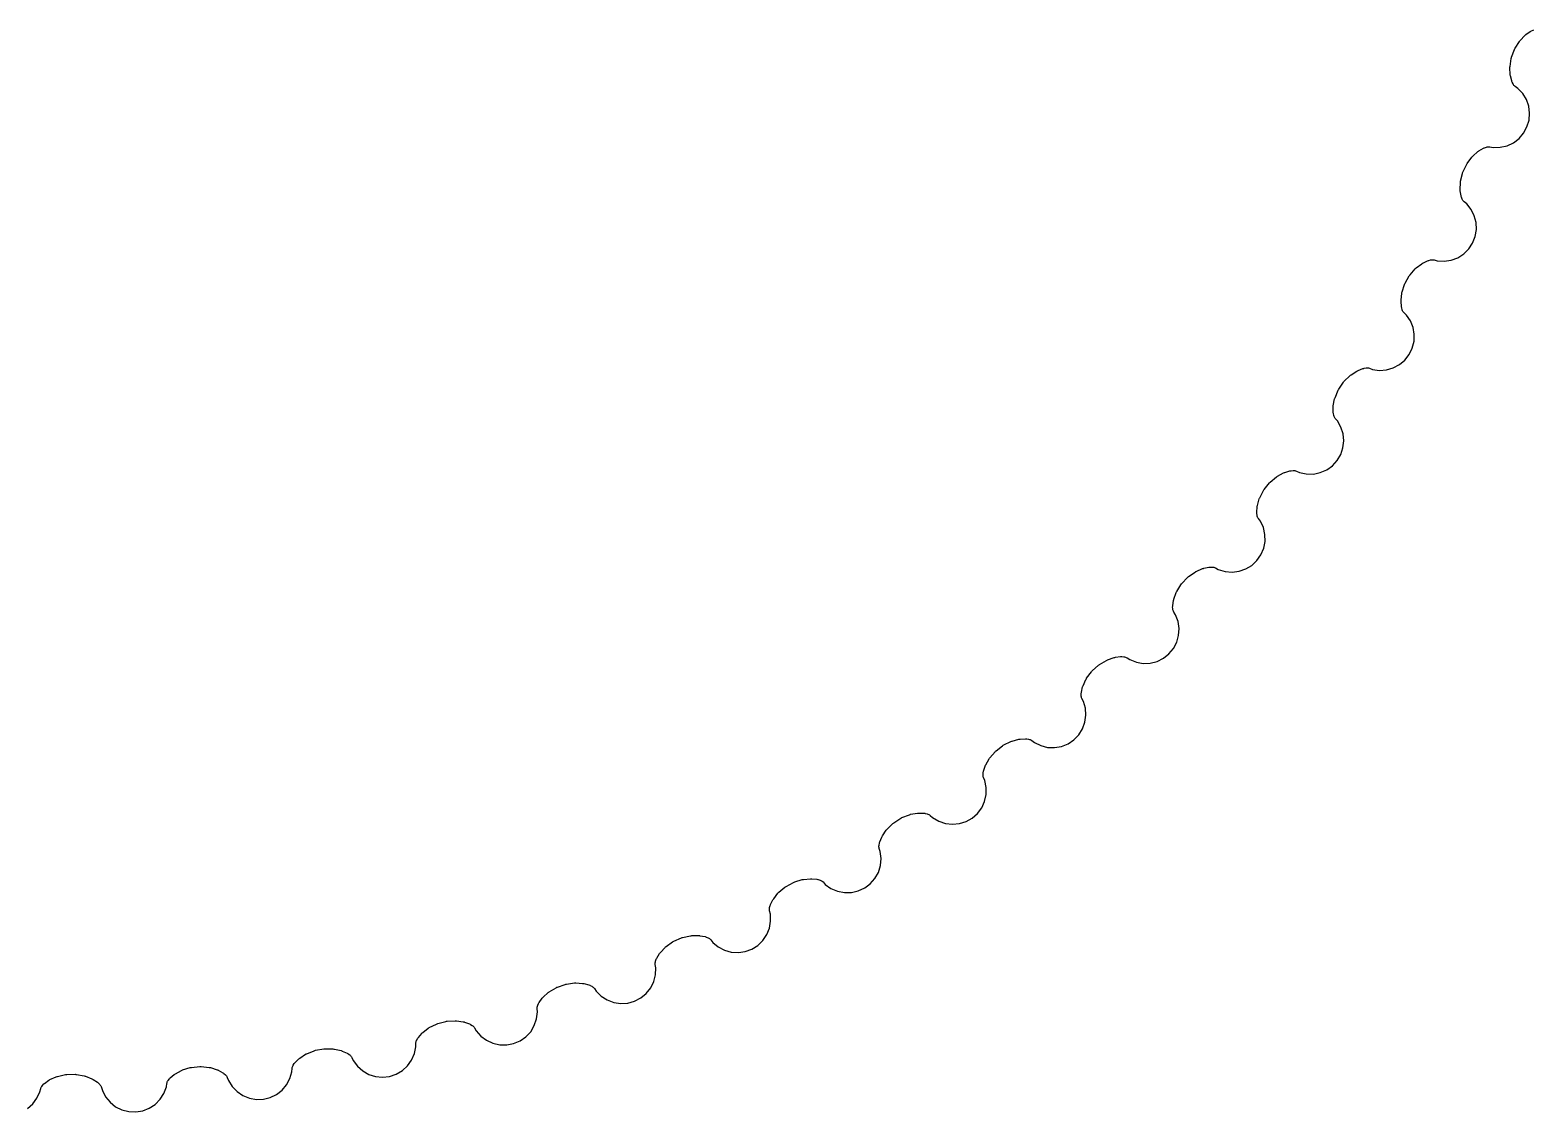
# Model space of a CAD drawing. Header units: metres. Extents: x -60 to 61, y -61 to 61.
# Drawn here: x -0.4 to 56.1, y -60.4 to -19.8 of the extents above; entities that cross this region are included whole.
import ezdxf

# ---------------------------------------------------------------- set-up
doc = ezdxf.new("R2010")
doc.units = ezdxf.units.M

msp = doc.modelspace()

# ---------------------------------------------------------------- linework, layer by layer
for p, q in [((55.346, -20.4794), (55.5049, -20.2262)), ((55.5049, -20.2262), (55.5233, -20.2007)), ((55.5233, -20.2007), (55.5359, -20.1864)), ((55.5359, -20.1864), (55.7149, -19.9991)), ((55.7149, -19.9991), (55.7379, -19.9778)), ((55.7379, -19.9778), (55.753, -19.9665)), ((55.753, -19.9665), (55.9127, -19.8556)), ((55.9127, -19.8556), (55.9395, -19.8394)), ((55.9395, -19.8394), (55.9553, -19.8318)), ((55.9553, -19.8318), (56.0218, -19.8028)), ((56.0218, -19.8028), (56.0513, -19.7921)), ((55.155, -21.1618), (55.2012, -20.8664)), ((55.2012, -20.8664), (55.208, -20.8357)), ((55.208, -20.8357), (55.2141, -20.8175)), ((55.2141, -20.8175), (55.3235, -20.5248)), ((55.3235, -20.5248), (55.3364, -20.4961)), ((55.3364, -20.4961), (55.346, -20.4794)), ((55.1523, -21.2121), (55.1528, -21.1807)), ((55.1644, -21.4709), (55.1523, -21.2121)), ((55.1528, -21.1807), (55.155, -21.1618)), ((55.166, -21.4897), (55.1644, -21.4709)), ((55.1718, -21.5205), (55.166, -21.4897)), ((55.2195, -21.709), (55.1718, -21.5205)), ((55.2244, -21.7258), (55.2195, -21.709)), ((55.236, -21.755), (55.2244, -21.7258)), ((55.2671, -21.8204), (55.236, -21.755)), ((55.2848, -21.8516), (55.2671, -21.8204)), ((55.3037, -21.8766), (55.2848, -21.8516)), ((55.3257, -21.899), (55.3037, -21.8766)), ((55.3503, -21.9185), (55.3257, -21.899)), ((55.4519, -21.989), (55.3503, -21.9185)), ((55.6328, -22.1815), (55.4519, -21.989)), ((55.7697, -22.4075), (55.6328, -22.1815)), ((55.8566, -22.6569), (55.7697, -22.4075)), ((55.8898, -22.919), (55.8566, -22.6569)), ((55.8678, -23.1823), (55.8898, -22.919)), ((55.4917, -23.8667), (55.6643, -23.6667)), ((55.6643, -23.6667), (55.7915, -23.4352)), ((55.7915, -23.4352), (55.8678, -23.1823)), ((53.9904, -24.333), (54.1584, -24.2351)), ((54.1584, -24.2351), (54.1864, -24.2211)), ((54.1864, -24.2211), (54.2028, -24.2148)), ((54.2028, -24.2148), (54.2713, -24.1911)), ((54.2713, -24.1911), (54.3016, -24.1828)), ((54.3016, -24.1828), (54.3327, -24.1783)), ((54.3327, -24.1783), (54.3641, -24.1777)), ((54.3641, -24.1777), (54.3996, -24.1819)), ((54.3996, -24.1819), (54.5211, -24.205)), ((54.5211, -24.205), (54.7851, -24.1994)), ((54.7851, -24.1994), (55.0424, -24.139)), ((55.0424, -24.139), (55.2813, -24.0265)), ((55.2813, -24.0265), (55.4917, -23.8667)), ((53.533, -24.8278), (53.5439, -24.812)), ((53.5439, -24.812), (53.7225, -24.5722)), ((53.7225, -24.5722), (53.7428, -24.5482)), ((53.7428, -24.5482), (53.7565, -24.5349)), ((53.7565, -24.5349), (53.9498, -24.3625)), ((53.9498, -24.3625), (53.9745, -24.3431)), ((53.9745, -24.3431), (53.9904, -24.333)), ((53.2993, -25.4769), (53.3689, -25.1862)), ((53.3689, -25.1862), (53.3781, -25.1562)), ((53.3781, -25.1562), (53.3856, -25.1384)), ((53.3856, -25.1384), (53.518, -24.8554)), ((53.518, -24.8554), (53.533, -24.8278)), ((53.2842, -25.7858), (53.2926, -25.5269)), ((53.2843, -25.8047), (53.2842, -25.7858)), ((53.2876, -25.8359), (53.2843, -25.8047)), ((53.3201, -26.0276), (53.2876, -25.8359)), ((53.2926, -25.5269), (53.2956, -25.4957)), ((53.2956, -25.4957), (53.2993, -25.4769)), ((53.3237, -26.0447), (53.3201, -26.0276)), ((53.333, -26.0747), (53.3237, -26.0447)), ((53.3588, -26.1425), (53.333, -26.0747)), ((53.3739, -26.1749), (53.3588, -26.1425)), ((53.3908, -26.2013), (53.3739, -26.1749)), ((53.4109, -26.2254), (53.3908, -26.2013)), ((53.4339, -26.2468), (53.4109, -26.2254)), ((53.5295, -26.3251), (53.4339, -26.2468)), ((53.6946, -26.5315), (53.5295, -26.3251)), ((53.8131, -26.7675), (53.6946, -26.5315)), ((53.88, -27.0232), (53.8131, -26.7675)), ((53.8922, -27.287), (53.88, -27.0232)), ((53.7532, -27.7938), (53.8493, -27.5477)), ((53.8493, -27.5477), (53.8922, -27.287)), ((53.1977, -28.3427), (53.4201, -28.2001)), ((53.4201, -28.2001), (53.608, -28.0144)), ((53.608, -28.0144), (53.7532, -27.7938)), ((51.4033, -28.9876), (51.6004, -28.7627)), ((51.6004, -28.7627), (51.6225, -28.7405)), ((51.6225, -28.7405), (51.6373, -28.7284)), ((51.6373, -28.7284), (51.8437, -28.5718)), ((51.8437, -28.5718), (51.8698, -28.5544)), ((51.8698, -28.5544), (51.8865, -28.5456)), ((51.8865, -28.5456), (52.0617, -28.4614)), ((52.0617, -28.4614), (52.0908, -28.4496)), ((52.0908, -28.4496), (52.1075, -28.4447)), ((52.1075, -28.4447), (52.1778, -28.4265)), ((52.1778, -28.4265), (52.2086, -28.4206)), ((52.2086, -28.4206), (52.2399, -28.4186)), ((52.2399, -28.4186), (52.2713, -28.4205)), ((52.2713, -28.4205), (52.3064, -28.4275)), ((52.3064, -28.4275), (52.4256, -28.4602)), ((52.4256, -28.4602), (52.6893, -28.4756)), ((52.6893, -28.4756), (52.9505, -28.4358)), ((52.9505, -28.4358), (53.1977, -28.3427)), ((51.1992, -29.3467), (51.2107, -29.3175)), ((51.2107, -29.3175), (51.2196, -29.3004)), ((51.2196, -29.3004), (51.374, -29.0288)), ((51.374, -29.0288), (51.3912, -29.0025)), ((51.3912, -29.0025), (51.4033, -28.9876)), ((51.067, -29.9378), (51.096, -29.6803)), ((51.096, -29.6803), (51.1015, -29.6494)), ((51.1015, -29.6494), (51.1067, -29.631)), ((51.1067, -29.631), (51.1992, -29.3467)), ((51.0656, -29.9565), (51.067, -29.9378)), ((51.0665, -29.9879), (51.0656, -29.9565)), ((51.0837, -30.1816), (51.0665, -29.9879)), ((51.0858, -30.1989), (51.0837, -30.1816)), ((51.0927, -30.2296), (51.0858, -30.1989)), ((51.1131, -30.2991), (51.0927, -30.2296)), ((51.1255, -30.3327), (51.1131, -30.2991)), ((51.1403, -30.3604), (51.1255, -30.3327)), ((51.1585, -30.386), (51.1403, -30.3604)), ((51.1797, -30.4092), (51.1585, -30.386)), ((51.2688, -30.4949), (51.1797, -30.4092)), ((51.4169, -30.7136), (51.2688, -30.4949)), ((51.5163, -30.9584), (51.4169, -30.7136)), ((51.5626, -31.2185), (51.5163, -30.9584)), ((51.4904, -31.7389), (51.5539, -31.4825)), ((51.5539, -31.4825), (51.5626, -31.2185)), ((51.2128, -32.185), (51.375, -31.9766)), ((51.375, -31.9766), (51.4904, -31.7389)), ((49.1916, -32.7401), (49.4097, -32.6004)), ((49.4097, -32.6004), (49.4372, -32.5852)), ((49.4372, -32.5852), (49.4545, -32.5778)), ((49.4545, -32.5778), (49.6359, -32.5077)), ((49.6359, -32.5077), (49.6658, -32.4983)), ((49.6658, -32.4983), (49.6829, -32.4947)), ((49.6829, -32.4947), (49.7544, -32.4822)), ((49.7544, -32.4822), (49.7856, -32.4787)), ((49.7856, -32.4787), (49.817, -32.4792)), ((49.817, -32.4792), (49.8481, -32.4837)), ((49.8481, -32.4837), (49.8825, -32.4934)), ((49.8825, -32.4934), (49.9987, -32.5354)), ((49.9987, -32.5354), (50.2604, -32.5718)), ((50.2604, -32.5718), (50.5239, -32.5529)), ((50.5239, -32.5529), (50.7776, -32.4796)), ((50.7776, -32.4796), (51.0107, -32.3552)), ((51.0107, -32.3552), (51.2128, -32.185)), ((48.7196, -33.2935), (48.7297, -33.2773)), ((48.7297, -33.2773), (48.9053, -33.0187)), ((48.9053, -33.0187), (48.9245, -32.9939)), ((48.9245, -32.9939), (48.9378, -32.98)), ((48.9378, -32.98), (49.1521, -32.7715)), ((49.1521, -32.7715), (49.1759, -32.751)), ((49.1759, -32.751), (49.1916, -32.7401)), ((48.527, -33.9004), (48.5764, -33.6461)), ((48.5764, -33.6461), (48.5843, -33.6157)), ((48.5843, -33.6157), (48.591, -33.5978)), ((48.591, -33.5978), (48.7057, -33.3217)), ((48.7057, -33.3217), (48.7196, -33.2935)), ((48.5225, -33.9504), (48.5242, -33.919)), ((48.5243, -34.1448), (48.5225, -33.9504)), ((48.5242, -33.919), (48.527, -33.9004)), ((48.525, -34.1623), (48.5243, -34.1448)), ((48.5295, -34.1934), (48.525, -34.1623)), ((48.5443, -34.2643), (48.5295, -34.1934)), ((48.554, -34.2987), (48.5443, -34.2643)), ((48.5665, -34.3275), (48.554, -34.2987)), ((48.5826, -34.3545), (48.5665, -34.3275)), ((48.6019, -34.3793), (48.5826, -34.3545)), ((48.6839, -34.4718), (48.6019, -34.3793)), ((48.8142, -34.7017), (48.6839, -34.4718)), ((48.8938, -34.9535), (48.8142, -34.7017)), ((48.9193, -35.2164), (48.8938, -34.9535)), ((48.806, -35.7295), (48.8896, -35.479)), ((48.8896, -35.479), (48.9193, -35.2164)), ((48.4937, -36.1522), (48.6721, -35.9572)), ((48.6721, -35.9572), (48.806, -35.7295)), ((46.1628, -36.7638), (46.393, -36.573)), ((46.393, -36.573), (46.4184, -36.5546)), ((46.4184, -36.5546), (46.4349, -36.5449)), ((46.4349, -36.5449), (46.6635, -36.423)), ((46.6635, -36.423), (46.692, -36.41)), ((46.692, -36.41), (46.7098, -36.404)), ((46.7098, -36.404), (46.8962, -36.3486)), ((46.8962, -36.3486), (46.9268, -36.3415)), ((46.9268, -36.3415), (46.9442, -36.3393)), ((46.9442, -36.3393), (47.0164, -36.3325)), ((47.0164, -36.3325), (47.0478, -36.3316)), ((47.0478, -36.3316), (47.079, -36.3345)), ((47.079, -36.3345), (47.1097, -36.3414)), ((47.1097, -36.3414), (47.1432, -36.3539)), ((47.1432, -36.3539), (47.2558, -36.405)), ((47.2558, -36.405), (47.5137, -36.462)), ((47.5137, -36.462), (47.7778, -36.4641)), ((47.7778, -36.4641), (48.0367, -36.4112)), ((48.0367, -36.4112), (48.2789, -36.3057)), ((48.2789, -36.3057), (48.4937, -36.1522)), ((45.768, -37.3521), (45.9043, -37.0861)), ((45.9043, -37.0861), (45.9204, -37.0591)), ((45.9204, -37.0591), (45.9318, -37.0436)), ((45.9318, -37.0436), (46.1273, -36.7999)), ((46.1273, -36.7999), (46.1485, -36.7767)), ((46.1485, -36.7767), (46.1628, -36.7638)), ((45.6581, -37.8921), (45.6717, -37.6982)), ((45.6717, -37.6982), (45.6759, -37.6671)), ((45.6759, -37.6671), (45.6803, -37.6488)), ((45.6803, -37.6488), (45.7496, -37.3992)), ((45.7496, -37.3992), (45.7599, -37.3695)), ((45.7599, -37.3695), (45.768, -37.3521)), ((45.6575, -37.9096), (45.6581, -37.8921)), ((45.6594, -37.9409), (45.6575, -37.9096)), ((45.6685, -38.0129), (45.6594, -37.9409)), ((45.6755, -38.0479), (45.6685, -38.0129)), ((45.6857, -38.0776), (45.6755, -38.0479)), ((45.6995, -38.1058), (45.6857, -38.0776)), ((45.7168, -38.132), (45.6995, -38.1058)), ((45.7912, -38.2308), (45.7168, -38.132)), ((45.9028, -38.4702), (45.7912, -38.2308)), ((45.9622, -38.7276), (45.9028, -38.4702)), ((45.9667, -38.9918), (45.9622, -38.7276)), ((45.813, -39.4942), (45.9163, -39.2511)), ((45.9163, -39.2511), (45.9667, -38.9918)), ((43.3846, -40.1187), (43.6221, -40.0153)), ((43.6221, -40.0153), (43.6516, -40.0046)), ((43.6516, -40.0046), (43.6699, -40)), ((43.6699, -40), (43.8601, -39.9596)), ((43.8601, -39.9596), (43.8911, -39.955)), ((43.8911, -39.955), (43.9086, -39.9541)), ((43.9086, -39.9541), (43.9811, -39.9531)), ((43.9811, -39.9531), (44.0125, -39.9547)), ((44.0125, -39.9547), (44.0434, -39.9601)), ((44.0434, -39.9601), (44.0734, -39.9694)), ((44.0734, -39.9694), (44.1058, -39.9845)), ((44.1058, -39.9845), (44.2139, -40.0444)), ((44.2139, -40.0444), (44.4666, -40.1217)), ((44.9919, -40.1127), (45.2418, -40.0267)), ((45.2418, -40.0267), (45.4682, -39.8907)), ((45.4682, -39.8907), (45.6614, -39.7106)), ((45.6614, -39.7106), (45.813, -39.4942)), ((42.8127, -40.6159), (42.8309, -40.5903)), ((42.8309, -40.5903), (42.8435, -40.5758)), ((42.8435, -40.5758), (43.0578, -40.3484)), ((43.0578, -40.3484), (43.0807, -40.3269)), ((43.0807, -40.3269), (43.096, -40.3152)), ((43.096, -40.3152), (43.3406, -40.1433)), ((43.3406, -40.1433), (43.3674, -40.1269)), ((43.3674, -40.1269), (43.3846, -40.1187)), ((44.4666, -40.1217), (44.7297, -40.1448)), ((44.7297, -40.1448), (44.9919, -40.1127)), ((42.5322, -41.2076), (42.5388, -41.1769)), ((42.5388, -41.1769), (42.5446, -41.159)), ((42.5446, -41.159), (42.6337, -40.9158)), ((42.6337, -40.9158), (42.6463, -40.887)), ((42.6463, -40.887), (42.6557, -40.8704)), ((42.6557, -40.8704), (42.8127, -40.6159)), ((42.5007, -41.4487), (42.5012, -41.4173)), ((42.504, -41.5211), (42.5007, -41.4487)), ((42.5012, -41.4173), (42.5032, -41.3999)), ((42.5032, -41.3999), (42.5322, -41.2076)), ((42.5082, -41.5566), (42.504, -41.5211)), ((42.516, -41.587), (42.5082, -41.5566)), ((42.5276, -41.6162), (42.516, -41.587)), ((42.5427, -41.6437), (42.5276, -41.6162)), ((42.609, -41.7481), (42.5427, -41.6437)), ((42.7012, -41.9956), (42.609, -41.7481)), ((42.74, -42.2569), (42.7012, -41.9956)), ((42.7235, -42.5206), (42.74, -42.2569)), ((42.5303, -43.0093), (42.6526, -42.775)), ((42.6526, -42.775), (42.7235, -42.5206)), ((40.06, -43.4388), (40.305, -43.3546)), ((40.305, -43.3546), (40.3353, -43.3463)), ((40.3353, -43.3463), (40.3538, -43.3431)), ((40.3538, -43.3431), (40.5466, -43.3179)), ((40.5466, -43.3179), (40.5779, -43.3158)), ((40.5779, -43.3158), (40.5954, -43.3164)), ((40.5954, -43.3164), (40.6678, -43.3211)), ((40.6678, -43.3211), (40.699, -43.3251)), ((40.699, -43.3251), (40.7293, -43.333)), ((40.7293, -43.333), (40.7585, -43.3447)), ((40.7585, -43.3447), (40.7897, -43.3623)), ((40.7897, -43.3623), (40.8926, -43.4306)), ((40.8926, -43.4306), (41.1383, -43.5278)), ((41.9186, -43.4946), (42.1551, -43.3771)), ((42.1551, -43.3771), (42.3621, -43.2129)), ((42.3621, -43.2129), (42.5303, -43.0093)), ((39.2737, -44.1302), (39.4504, -43.889)), ((39.4504, -43.889), (39.4705, -43.8649)), ((39.4705, -43.8649), (39.4843, -43.8515)), ((39.4843, -43.8515), (39.716, -43.6418)), ((39.716, -43.6418), (39.7405, -43.6222)), ((39.7405, -43.6222), (39.7567, -43.6118)), ((39.7567, -43.6118), (40.0142, -43.4599)), ((40.0142, -43.4599), (40.0422, -43.4456)), ((40.0422, -43.4456), (40.06, -43.4388)), ((41.1383, -43.5278), (41.3988, -43.5717)), ((41.3988, -43.5717), (41.6628, -43.5605)), ((41.6628, -43.5605), (41.9186, -43.4946)), ((39.0796, -44.6459), (39.1238, -44.4566)), ((39.1238, -44.4566), (39.1328, -44.4265)), ((39.1328, -44.4265), (39.1401, -44.4091)), ((39.1401, -44.4091), (39.2481, -44.1737)), ((39.2481, -44.1737), (39.263, -44.146)), ((39.263, -44.146), (39.2737, -44.1302)), ((39.0708, -44.7667), (39.0732, -44.6943)), ((39.0721, -44.8025), (39.0708, -44.7667)), ((39.0775, -44.8335), (39.0721, -44.8025)), ((39.0732, -44.6943), (39.0762, -44.663)), ((39.0762, -44.663), (39.0796, -44.6459)), ((39.0867, -44.8634), (39.0775, -44.8335)), ((39.0996, -44.8921), (39.0867, -44.8634)), ((39.1574, -45.0014), (39.0996, -44.8921)), ((39.2297, -45.2554), (39.1574, -45.0014)), ((39.2102, -45.7805), (39.2475, -45.5191)), ((39.2475, -45.5191), (39.2297, -45.2554)), ((38.7949, -46.4419), (38.9788, -46.2523)), ((38.9788, -46.2523), (39.1193, -46.0286)), ((39.1193, -46.0286), (39.2102, -45.7805)), ((35.8755, -46.8499), (36.1231, -46.6592)), ((36.1231, -46.6592), (36.1491, -46.6417)), ((36.1491, -46.6417), (36.1661, -46.6326)), ((36.1661, -46.6326), (36.4348, -46.5016)), ((36.4348, -46.5016), (36.4639, -46.4897)), ((36.4639, -46.4897), (36.4821, -46.4842)), ((36.4821, -46.4842), (36.733, -46.4198)), ((36.733, -46.4198), (36.7639, -46.4139)), ((36.7639, -46.4139), (36.7827, -46.4122)), ((36.7827, -46.4122), (36.9768, -46.4024)), ((36.9768, -46.4024), (37.0082, -46.4028)), ((37.0082, -46.4028), (37.0256, -46.4047)), ((37.0256, -46.4047), (37.0974, -46.4152)), ((37.0974, -46.4152), (37.1281, -46.4217)), ((37.1281, -46.4217), (37.1578, -46.432)), ((37.1578, -46.432), (37.1859, -46.4459)), ((37.1859, -46.4459), (37.2156, -46.466)), ((37.2156, -46.466), (37.3128, -46.5423)), ((37.3128, -46.5423), (37.55, -46.6586)), ((37.55, -46.6586), (37.8062, -46.7231)), ((37.8062, -46.7231), (38.0701, -46.7329)), ((38.0701, -46.7329), (38.3304, -46.6876)), ((38.3304, -46.6876), (38.5755, -46.5892)), ((38.5755, -46.5892), (38.7949, -46.4419)), ((35.4794, -47.3952), (35.488, -47.3784)), ((35.488, -47.3784), (35.6145, -47.1523)), ((35.6145, -47.1523), (35.6315, -47.1259)), ((35.6315, -47.1259), (35.6434, -47.111)), ((35.6434, -47.111), (35.8387, -46.8846)), ((35.8387, -46.8846), (35.8607, -46.8622)), ((35.8607, -46.8622), (35.8755, -46.8499)), ((35.389, -47.7652), (35.3905, -47.7294)), ((35.392, -47.7964), (35.389, -47.7652)), ((35.3905, -47.7294), (35.3987, -47.6574)), ((35.3988, -47.8271), (35.392, -47.7964)), ((35.3987, -47.6574), (35.4042, -47.6265)), ((35.4093, -47.8566), (35.3988, -47.8271)), ((35.4042, -47.6265), (35.409, -47.6096)), ((35.409, -47.6096), (35.468, -47.4244)), ((35.4583, -47.9702), (35.4093, -47.8566)), ((35.468, -47.4244), (35.4794, -47.3952)), ((35.449, -48.7511), (35.507, -48.4934)), ((35.5101, -48.2292), (35.4583, -47.9702)), ((35.507, -48.4934), (35.5101, -48.2292)), ((35.1808, -49.203), (35.3386, -48.9911)), ((35.3386, -48.9911), (35.449, -48.7511)), ((31.7877, -49.7939), (32.0004, -49.5838)), ((32.0004, -49.5838), (32.0241, -49.5632)), ((32.0241, -49.5632), (32.0398, -49.5521)), ((32.0398, -49.5521), (32.3018, -49.3817)), ((32.3018, -49.3817), (32.3291, -49.3663)), ((32.3291, -49.3663), (32.3468, -49.3586)), ((32.3468, -49.3586), (32.6251, -49.2494)), ((32.6251, -49.2494), (32.655, -49.2398)), ((32.655, -49.2398), (32.6736, -49.2358)), ((32.6736, -49.2358), (32.9289, -49.1915)), ((32.9289, -49.1915), (32.9601, -49.188)), ((32.9601, -49.188), (32.9789, -49.1879)), ((32.9789, -49.1879), (33.1733, -49.1936)), ((33.1733, -49.1936), (33.2045, -49.1965)), ((33.2045, -49.1965), (33.2217, -49.1998)), ((33.2217, -49.1998), (33.2924, -49.2159)), ((33.2924, -49.2159), (33.3225, -49.2248)), ((33.3225, -49.2248), (33.3513, -49.2374)), ((33.3513, -49.2374), (33.3782, -49.2536)), ((33.3782, -49.2536), (33.4062, -49.2759)), ((33.4062, -49.2759), (33.497, -49.3596)), ((33.497, -49.3596), (33.7242, -49.4944)), ((33.7242, -49.4944), (33.9745, -49.5791)), ((33.9745, -49.5791), (34.2369, -49.6098)), ((34.2369, -49.6098), (34.5, -49.5853)), ((34.5, -49.5853), (34.7521, -49.5067)), ((34.7521, -49.5067), (34.9825, -49.3774)), ((34.9825, -49.3774), (35.1808, -49.203)), ((31.5144, -50.2724), (31.5881, -50.0924)), ((31.5881, -50.0924), (31.6018, -50.0642)), ((31.6018, -50.0642), (31.6116, -50.0482)), ((31.6116, -50.0482), (31.7556, -49.8328)), ((31.7556, -49.8328), (31.7747, -49.8079)), ((31.7747, -49.8079), (31.7877, -49.7939)), ((31.4822, -50.4258), (31.4865, -50.3903)), ((31.4826, -50.4572), (31.4822, -50.4258)), ((31.487, -50.4883), (31.4826, -50.4572)), ((31.4865, -50.3903), (31.5004, -50.3191)), ((31.4952, -50.5186), (31.487, -50.4883)), ((31.535, -50.6358), (31.4952, -50.5186)), ((31.5004, -50.3191), (31.5084, -50.2888)), ((31.5084, -50.2888), (31.5144, -50.2724)), ((31.5661, -50.8981), (31.535, -50.6358)), ((31.4636, -51.4135), (31.5419, -51.1611)), ((31.5419, -51.1611), (31.5661, -50.8981)), ((28.0016, -51.941), (28.2763, -51.792)), ((28.2763, -51.792), (28.3048, -51.7788)), ((28.3048, -51.7788), (28.323, -51.7725)), ((28.323, -51.7725), (28.6091, -51.6857)), ((28.6091, -51.6857), (28.6396, -51.6785)), ((28.6396, -51.6785), (28.6586, -51.6761)), ((28.6586, -51.6761), (28.9165, -51.6522)), ((28.9165, -51.6522), (28.9479, -51.6513)), ((28.9479, -51.6513), (28.9667, -51.6526)), ((28.9667, -51.6526), (29.16, -51.6737)), ((29.16, -51.6737), (29.1909, -51.679)), ((29.1909, -51.679), (29.2078, -51.6837)), ((29.2078, -51.6837), (29.277, -51.7054)), ((29.277, -51.7054), (29.3063, -51.7167)), ((29.3063, -51.7167), (29.3339, -51.7316)), ((29.3339, -51.7316), (29.3595, -51.7498)), ((29.3595, -51.7498), (29.3856, -51.7742)), ((29.3856, -51.7742), (29.4695, -51.865)), ((29.4695, -51.865), (29.6853, -52.0174)), ((30.9488, -52.0006), (31.1604, -51.8426)), ((31.1604, -51.8426), (31.3346, -51.6439)), ((31.3346, -51.6439), (31.4636, -51.4135)), ((27.4207, -52.6173), (27.5083, -52.4438)), ((27.5083, -52.4438), (27.5242, -52.4167)), ((27.5242, -52.4167), (27.5354, -52.4015)), ((27.5354, -52.4015), (27.696, -52.1983)), ((27.696, -52.1983), (27.717, -52.1749)), ((27.717, -52.1749), (27.7311, -52.1621)), ((27.7311, -52.1621), (27.9599, -51.9695)), ((27.9599, -51.9695), (27.9851, -51.9508)), ((27.9851, -51.9508), (28.0016, -51.941)), ((29.6853, -52.0174), (29.928, -52.1216)), ((29.928, -52.1216), (30.1871, -52.1731)), ((30.1871, -52.1731), (30.4513, -52.1696)), ((30.4513, -52.1696), (30.7089, -52.1113)), ((30.7089, -52.1113), (30.9488, -52.0006)), ((27.3743, -52.799), (27.3763, -52.7677)), ((27.3761, -52.8304), (27.3743, -52.799)), ((27.3819, -52.8612), (27.3761, -52.8304)), ((27.3763, -52.7677), (27.3835, -52.7326)), ((27.4122, -52.9811), (27.3819, -52.8612)), ((27.3835, -52.7326), (27.403, -52.6628)), ((27.403, -52.6628), (27.4133, -52.6331)), ((27.4224, -53.2451), (27.4122, -52.9811)), ((27.4133, -52.6331), (27.4207, -52.6173)), ((27.2793, -53.7507), (27.3774, -53.5054)), ((27.3774, -53.5054), (27.4224, -53.2451)), ((23.4992, -54.2004), (23.7425, -54.0266)), ((23.7425, -54.0266), (23.7691, -54.01)), ((23.7691, -54.01), (23.7864, -54.0016)), ((23.7864, -54.0016), (24.072, -53.8748)), ((24.072, -53.8748), (24.1015, -53.8639)), ((24.1015, -53.8639), (24.1201, -53.8591)), ((24.1201, -53.8591), (24.4122, -53.7954)), ((24.4122, -53.7954), (24.4432, -53.7906)), ((24.4432, -53.7906), (24.4623, -53.7896)), ((24.4623, -53.7896), (24.7213, -53.7863)), ((24.7213, -53.7863), (24.7527, -53.7879)), ((24.7527, -53.7879), (24.7713, -53.7907)), ((24.7713, -53.7907), (24.9623, -53.8271)), ((24.9623, -53.8271), (24.9927, -53.8349)), ((24.9927, -53.8349), (25.0091, -53.8409)), ((25.0091, -53.8409), (25.0764, -53.868)), ((25.0764, -53.868), (25.1047, -53.8816)), ((25.1047, -53.8816), (25.1311, -53.8986)), ((25.1311, -53.8986), (25.1552, -53.9188)), ((25.1552, -53.9188), (25.1793, -53.9452)), ((25.1793, -53.9452), (25.2557, -54.0424)), ((25.2557, -54.0424), (25.4586, -54.2115)), ((26.9431, -54.1544), (27.1324, -53.9702)), ((27.1324, -53.9702), (27.2793, -53.7507)), ((23.1073, -54.7416), (23.1323, -54.6735)), ((23.1323, -54.6735), (23.1449, -54.6448)), ((23.1449, -54.6448), (23.1535, -54.6295)), ((23.1535, -54.6295), (23.2547, -54.4635)), ((23.2547, -54.4635), (23.2727, -54.4378)), ((23.2727, -54.4378), (23.285, -54.4235)), ((23.285, -54.4235), (23.4613, -54.2337)), ((23.4613, -54.2337), (23.4841, -54.2121)), ((23.4841, -54.2121), (23.4992, -54.2004)), ((25.4586, -54.2115), (25.6924, -54.3347)), ((25.6924, -54.3347), (25.9465, -54.4066)), ((25.9465, -54.4066), (26.2102, -54.4241)), ((26.2102, -54.4241), (26.4716, -54.3864)), ((26.4716, -54.3864), (26.7195, -54.2952)), ((26.7195, -54.2952), (26.9431, -54.1544)), ((23.0399, -55.5113), (23.1054, -55.2555)), ((23.0922, -54.8384), (23.0928, -54.807)), ((23.0955, -54.8696), (23.0922, -54.8384)), ((23.0928, -54.807), (23.0974, -54.776)), ((23.1162, -54.9915), (23.0955, -54.8696)), ((23.0974, -54.776), (23.1073, -54.7416)), ((23.1054, -55.2555), (23.1162, -54.9915)), ((19.1187, -55.8961), (19.375, -55.7422)), ((19.375, -55.7422), (19.4029, -55.7278)), ((19.4029, -55.7278), (19.4208, -55.7207)), ((19.4208, -55.7207), (19.7156, -55.6171)), ((19.7156, -55.6171), (19.7458, -55.6085)), ((19.7458, -55.6085), (19.7647, -55.6052)), ((19.7647, -55.6052), (20.061, -55.5649)), ((20.061, -55.5649), (20.0923, -55.5626)), ((20.0923, -55.5626), (20.1114, -55.5631)), ((20.1114, -55.5631), (20.3698, -55.5804)), ((20.3698, -55.5804), (20.401, -55.5845)), ((20.401, -55.5845), (20.4193, -55.5888)), ((20.4193, -55.5888), (20.6068, -55.6402)), ((20.6068, -55.6402), (20.6365, -55.6504)), ((20.6365, -55.6504), (20.6524, -55.6577)), ((20.6524, -55.6577), (20.7173, -55.6901)), ((20.7173, -55.6901), (20.7445, -55.7059)), ((20.7445, -55.7059), (20.7694, -55.7249)), ((20.7694, -55.7249), (20.7918, -55.7469)), ((20.7918, -55.7469), (20.8137, -55.7752)), ((20.8137, -55.7752), (20.8822, -55.8781)), ((22.7587, -55.9552), (22.9226, -55.7482)), ((22.9226, -55.7482), (23.0399, -55.5113)), ((18.6724, -56.4379), (18.685, -56.4044)), ((18.685, -56.4044), (18.7153, -56.3385)), ((18.7153, -56.3385), (18.7303, -56.3109)), ((18.7303, -56.3109), (18.74, -56.2964)), ((18.74, -56.2964), (18.8541, -56.139)), ((18.8541, -56.139), (18.8741, -56.1147)), ((18.8741, -56.1147), (18.8874, -56.1015)), ((18.8874, -56.1015), (19.0782, -55.9263)), ((19.0782, -55.9263), (19.1026, -55.9065)), ((19.1026, -55.9065), (19.1187, -55.8961)), ((20.8822, -55.8781), (21.0711, -56.0628)), ((21.0711, -56.0628), (21.2942, -56.2041)), ((21.2942, -56.2041), (21.5419, -56.296)), ((21.5419, -56.296), (21.8033, -56.3344)), ((21.8033, -56.3344), (22.0669, -56.3176)), ((22.0669, -56.3176), (22.3213, -56.2464)), ((22.3213, -56.2464), (22.5552, -56.1239)), ((22.5552, -56.1239), (22.7587, -55.9552)), ((18.5567, -57.1664), (18.6423, -56.9165)), ((18.6423, -56.9165), (18.6741, -56.6543)), ((18.6623, -56.4997), (18.6654, -56.4685)), ((18.6631, -56.5311), (18.6623, -56.4997)), ((18.6741, -56.6543), (18.6631, -56.5311)), ((18.6654, -56.4685), (18.6724, -56.4379)), ((14.208, -57.6073), (14.3342, -57.4594)), ((14.3342, -57.4594), (14.3561, -57.4369)), ((14.3561, -57.4369), (14.3705, -57.4248)), ((14.3705, -57.4248), (14.5746, -57.2653)), ((14.5746, -57.2653), (14.6005, -57.2475)), ((14.6005, -57.2475), (14.6173, -57.2384)), ((14.6173, -57.2384), (14.885, -57.1053)), ((14.885, -57.1053), (14.914, -57.0932)), ((14.914, -57.0932), (14.9324, -57.0875)), ((14.9324, -57.0875), (15.2345, -57.0077)), ((15.2345, -57.0077), (15.2653, -57.0016)), ((15.2653, -57.0016), (15.2844, -56.9998)), ((15.2844, -56.9998), (15.5829, -56.9831)), ((15.5829, -56.9831), (15.6143, -56.9833)), ((15.6143, -56.9833), (15.6333, -56.9853)), ((15.6333, -56.9853), (15.8896, -57.0231)), ((15.8896, -57.0231), (15.9203, -57.0296)), ((15.9203, -57.0296), (15.9382, -57.0354)), ((15.9382, -57.0354), (16.121, -57.1015)), ((16.121, -57.1015), (16.1498, -57.114)), ((16.1498, -57.114), (16.1651, -57.1226)), ((16.1651, -57.1226), (16.2273, -57.16)), ((16.2273, -57.16), (16.2531, -57.1779)), ((16.2531, -57.1779), (16.2764, -57.1989)), ((16.2764, -57.1989), (16.297, -57.2226)), ((16.297, -57.2226), (16.3165, -57.2525)), ((16.3165, -57.2525), (16.3766, -57.3605)), ((16.3766, -57.3605), (16.5503, -57.5597)), ((18.2411, -57.5865), (18.4209, -57.3931)), ((18.4209, -57.3931), (18.5567, -57.1664)), ((10.3009, -58.1074), (10.3307, -58.0976)), ((10.3307, -58.0976), (10.3495, -58.0935)), ((10.3495, -58.0935), (10.657, -58.0378)), ((10.657, -58.0378), (10.6882, -58.0342)), ((10.6882, -58.0342), (10.7075, -58.0339)), ((10.7075, -58.0339), (11.0063, -58.041)), ((11.0063, -58.041), (11.0376, -58.0437)), ((11.0376, -58.0437), (11.0564, -58.0473)), ((11.0564, -58.0473), (11.3089, -58.1053)), ((14.0613, -58.2177), (14.1138, -57.9588)), ((14.1127, -57.8352), (14.1144, -57.8038)), ((14.1138, -57.9588), (14.1127, -57.8352)), ((14.1144, -57.8038), (14.12, -57.773)), ((14.12, -57.773), (14.1294, -57.743)), ((14.1294, -57.743), (14.1446, -57.7106)), ((14.1446, -57.7106), (14.1801, -57.6474)), ((14.1801, -57.6474), (14.1971, -57.621)), ((14.1971, -57.621), (14.208, -57.6073)), ((16.5503, -57.5597), (16.7615, -57.7183)), ((16.7615, -57.7183), (17.0011, -57.8296)), ((17.0011, -57.8296), (17.2586, -57.8886)), ((17.2586, -57.8886), (17.5228, -57.8928)), ((17.5228, -57.8928), (17.782, -57.842)), ((17.782, -57.842), (18.0249, -57.7385)), ((18.0249, -57.7385), (18.2411, -57.5865)), ((9.49706, -58.6831), (9.5148, -58.652)), ((9.5148, -58.652), (9.55518, -58.5918)), ((9.55518, -58.5918), (9.57426, -58.5668)), ((9.57426, -58.5668), (9.58617, -58.5541)), ((9.58617, -58.5541), (9.72374, -58.4167)), ((9.72374, -58.4167), (9.74731, -58.3959)), ((9.74731, -58.3959), (9.76262, -58.385)), ((9.76262, -58.385), (9.97878, -58.2422)), ((9.97878, -58.2422), (10.006, -58.2266)), ((10.006, -58.2266), (10.0235, -58.2188)), ((10.0235, -58.2188), (10.3009, -58.1074)), ((11.3089, -58.1053), (11.339, -58.1142)), ((11.339, -58.1142), (11.3564, -58.1214)), ((11.3564, -58.1214), (11.5334, -58.2018)), ((11.5334, -58.2018), (11.5611, -58.2166)), ((11.5611, -58.2166), (11.5756, -58.2263)), ((11.5756, -58.2263), (11.6345, -58.2686)), ((11.6345, -58.2686), (11.6588, -58.2884)), ((11.6588, -58.2884), (11.6805, -58.3112)), ((11.6805, -58.3112), (11.6991, -58.3365)), ((11.6991, -58.3365), (11.7162, -58.3679)), ((11.7162, -58.3679), (11.7676, -58.4804)), ((11.7676, -58.4804), (11.9248, -58.6927)), ((13.8028, -58.6752), (13.9561, -58.4601)), ((13.9561, -58.4601), (14.0613, -58.2177)), ((0.19029, -59.3333), (0.34788, -59.2194)), ((0.34788, -59.2194), (0.37444, -59.2027)), ((0.37444, -59.2027), (0.39131, -59.1942)), ((0.39131, -59.1942), (0.62735, -59.0875)), ((0.62735, -59.0875), (0.65671, -59.0764)), ((0.65671, -59.0764), (0.67517, -59.0715)), ((0.67517, -59.0715), (0.96678, -59.0055)), ((0.96678, -59.0055), (0.99779, -59.0005)), ((0.99779, -59.0005), (1.01698, -58.9994)), ((1.01698, -58.9994), (1.32941, -58.9932)), ((1.32941, -58.9932), (1.36078, -58.9945)), ((1.36078, -58.9945), (1.37981, -58.9973)), ((1.37981, -58.9973), (1.6738, -59.0516)), ((1.6738, -59.0516), (1.70425, -59.0592)), ((1.70425, -59.0592), (1.72226, -59.0658)), ((1.72226, -59.0658), (1.96234, -59.163)), ((1.96234, -59.163), (1.99063, -59.1766)), ((1.99063, -59.1766), (2.00668, -59.1864)), ((2.00668, -59.1864), (2.16869, -59.2939)), ((4.80464, -59.2521), (4.8248, -59.2225)), ((4.8248, -59.2225), (4.86983, -59.1657)), ((4.86983, -59.1657), (4.89082, -59.1424)), ((4.89082, -59.1424), (4.90373, -59.1306)), ((4.90373, -59.1306), (5.05179, -59.0046)), ((5.05179, -59.0046), (5.07693, -58.9857)), ((5.07693, -58.9857), (5.09306, -58.976)), ((5.09306, -58.976), (5.31989, -58.8509)), ((5.31989, -58.8509), (5.34827, -58.8375)), ((5.34827, -58.8375), (5.36629, -58.8311)), ((5.36629, -58.8311), (5.65172, -58.7422)), ((5.65172, -58.7422), (5.68222, -58.7347)), ((5.68222, -58.7347), (5.70128, -58.7321)), ((5.70128, -58.7321), (6.01222, -58.7011)), ((6.01222, -58.7011), (6.04359, -58.6999)), ((6.04359, -58.6999), (6.06279, -58.7012)), ((6.06279, -58.7012), (6.36017, -58.732)), ((6.36017, -58.732), (6.39114, -58.7372)), ((6.39114, -58.7372), (6.40958, -58.7422)), ((6.40958, -58.7422), (6.65665, -58.8201)), ((6.65665, -58.8201), (6.68593, -58.8314)), ((6.68593, -58.8314), (6.70273, -58.8399)), ((6.70273, -58.8399), (6.87276, -58.9342)), ((6.87276, -58.9342), (6.89922, -58.9511)), ((6.89922, -58.9511), (6.91295, -58.9619)), ((6.91295, -58.9619), (6.96834, -59.0088)), ((6.96834, -59.0088), (6.991, -59.0305)), ((6.991, -59.0305), (7.01074, -59.0549)), ((7.01074, -59.0549), (7.02727, -59.0816)), ((7.02727, -59.0816), (7.04185, -59.1142)), ((7.04185, -59.1142), (7.08408, -59.2304)), ((9.26733, -59.3841), (9.39148, -59.1508)), ((9.39148, -59.1508), (9.46439, -58.897)), ((9.46439, -58.897), (9.47307, -58.7736)), ((9.47307, -58.7736), (9.47725, -58.7425)), ((9.47725, -58.7425), (9.48528, -58.7122)), ((9.48528, -58.7122), (9.49706, -58.6831)), ((11.9248, -58.6927), (12.1228, -58.8676)), ((12.1228, -58.8676), (12.3528, -58.9975)), ((12.3528, -58.9975), (12.6048, -59.0768)), ((12.6048, -59.0768), (12.8677, -59.102)), ((12.8677, -59.102), (13.1302, -59.072)), ((13.1302, -59.072), (13.3806, -58.988)), ((13.3806, -58.988), (13.6082, -58.8538)), ((13.6082, -58.8538), (13.8028, -58.6752)), ((-0.09647, -59.8917), (0.01573, -59.6526)), ((0.01573, -59.6526), (0.04385, -59.5322)), ((0.04385, -59.5322), (0.0529, -59.5021)), ((0.0529, -59.5021), (0.06564, -59.4734)), ((0.06564, -59.4734), (0.08188, -59.4465)), ((0.08188, -59.4465), (0.10432, -59.4186)), ((0.10432, -59.4186), (0.15373, -59.3656)), ((0.15373, -59.3656), (0.17653, -59.344)), ((0.17653, -59.344), (0.19029, -59.3333)), ((2.16869, -59.2939), (2.1937, -59.3129)), ((2.1937, -59.3129), (2.20654, -59.3248)), ((2.20654, -59.3248), (2.25806, -59.3759)), ((2.25806, -59.3759), (2.27892, -59.3994)), ((2.27892, -59.3994), (2.29666, -59.4252)), ((2.29666, -59.4252), (2.31102, -59.4532)), ((2.31102, -59.4532), (2.32297, -59.4869)), ((2.32297, -59.4869), (2.35583, -59.606)), ((2.35583, -59.606), (2.47748, -59.8405)), ((4.52, -59.9326), (4.66223, -59.7101)), ((4.66223, -59.7101), (4.7551, -59.4628)), ((4.7551, -59.4628), (4.77354, -59.3405)), ((4.77354, -59.3405), (4.78018, -59.3098)), ((4.78018, -59.3098), (4.79059, -59.2802)), ((4.79059, -59.2802), (4.80464, -59.2521)), ((7.08408, -59.2304), (7.224, -59.4546)), ((7.224, -59.4546), (7.40742, -59.6447)), ((7.40742, -59.6447), (7.62633, -59.7924)), ((8.65172, -59.8646), (8.88919, -59.7489)), ((8.88919, -59.7489), (9.09746, -59.5863)), ((9.09746, -59.5863), (9.26733, -59.3841)), ((-0.45573, -60.2751), (-0.25598, -60.1023)), ((-0.25598, -60.1023), (-0.09647, -59.8917)), ((2.47748, -59.8405), (2.6452, -60.0446)), ((2.6452, -60.0446), (2.85178, -60.2094)), ((2.85178, -60.2094), (3.08797, -60.3276)), ((3.08797, -60.3276), (3.34364, -60.3941)), ((3.8681, -60.3628), (4.11404, -60.2663)), ((4.11404, -60.2663), (4.33453, -60.1208)), ((4.33453, -60.1208), (4.52, -59.9326)), ((7.62633, -59.7924), (7.87125, -59.8915)), ((7.87125, -59.8915), (8.13142, -59.9375)), ((8.13142, -59.9375), (8.39536, -59.9284)), ((8.39536, -59.9284), (8.65172, -59.8646)), ((3.34364, -60.3941), (3.6075, -60.406)), ((3.6075, -60.406), (3.8681, -60.3628))]:
    msp.add_line(p, q)

doc.saveas('drawing.dxf')
